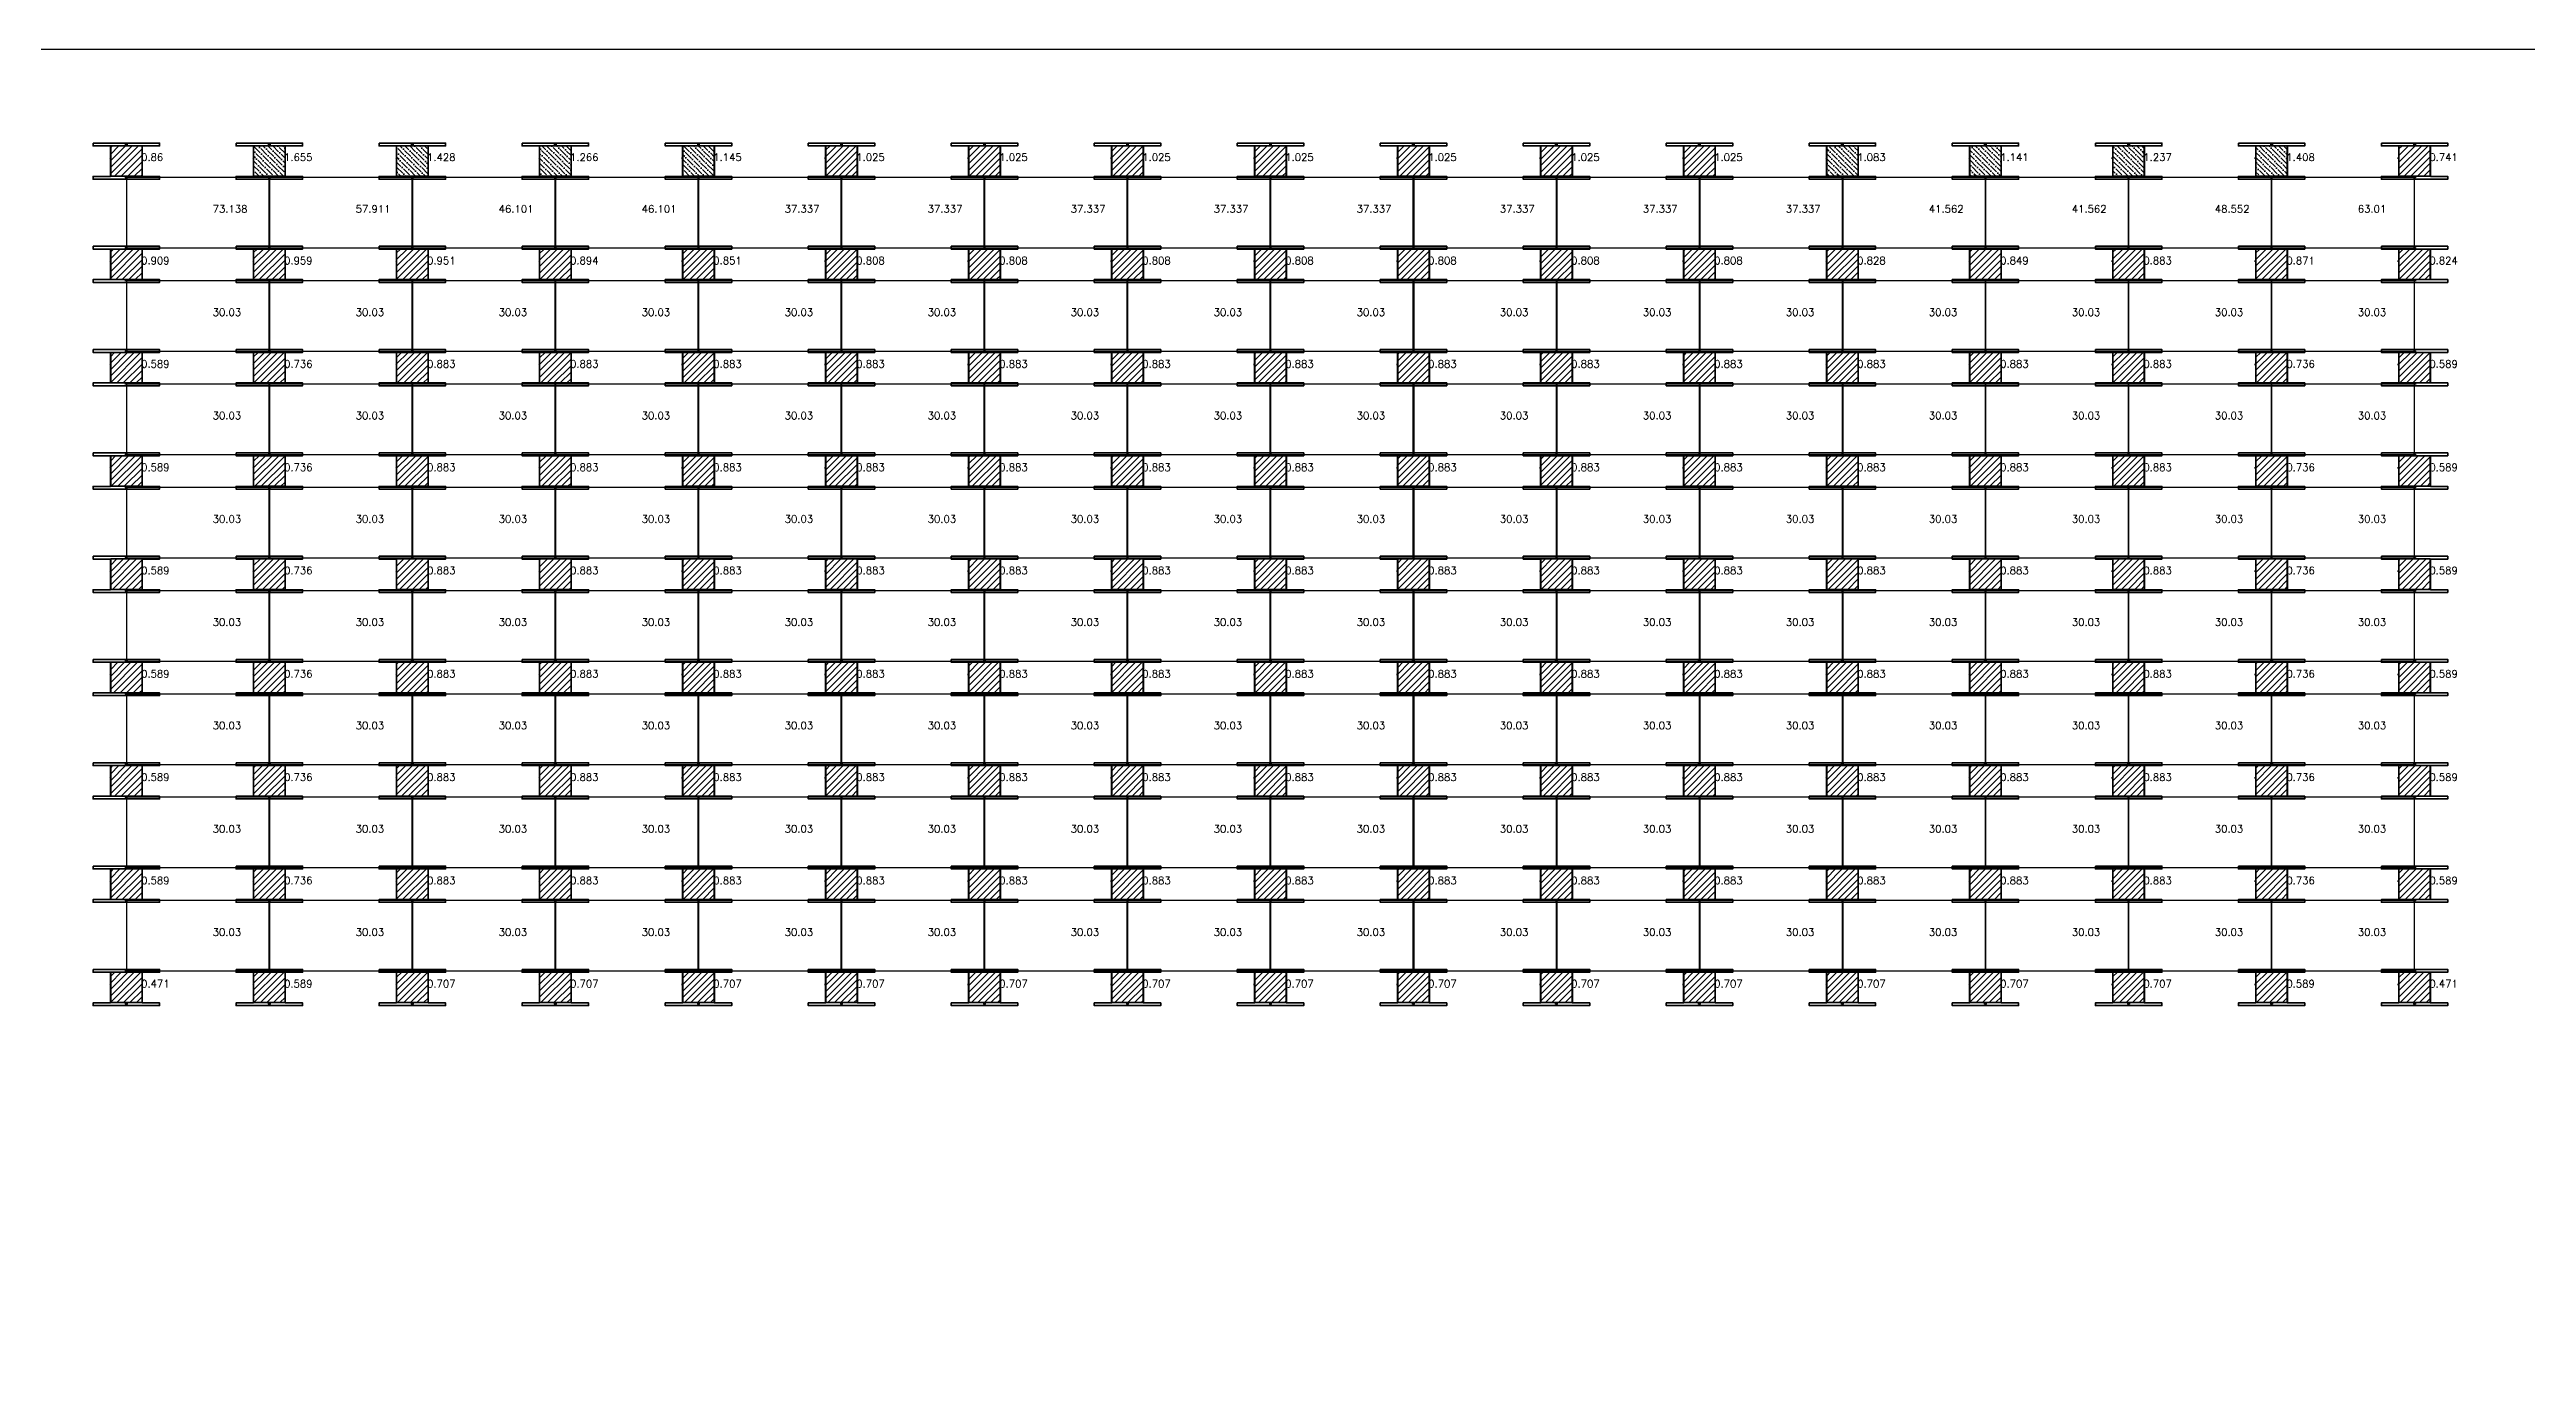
# Model space of a CAD drawing. Header units: inches. Extents: x 6468 to 10224, y 1832 to 4662.
# Drawn here: x 7490 to 8832, y 3955 to 4662 of the extents above; entities that cross this region are included whole.
import ezdxf

# ---------------------------------------------------------------- set-up
doc = ezdxf.new("R2010")
doc.units = ezdxf.units.IN
doc.header["$LTSCALE"] = 50
doc.header["$MEASUREMENT"] = 0
for name, color, linetype, lineweight in [('E-PANELS', 140, 'Continuous', 30), ('E2-ECOFEET', 254, 'Continuous', 35), ('E3-ECOFEET', 254, 'Continuous', 35), ('HATCH 1', 5, 'Continuous', 35), ('HATCH 2', 140, 'Continuous', 35)]:
    doc.layers.add(name, color=color, linetype=linetype, lineweight=lineweight)
doc.layers.add('EF3 TEXT', color=7, linetype='Continuous', plot=False)
doc.layers.add('IFI PERIMETER', color=221, linetype='FENCE', plot=False)
doc.layers.get('E2-ECOFEET').off()
doc.styles.add('mytext', font='romans.shx')
doc.styles.get("Standard").update_dxf_attribs({"font": 'arial.ttf'})
doc.linetypes.add('FENCE', pattern='A,0.5,-0.1,["X",Standard,S=0.1,R=0,X=-0.035,Y=-0.05],-0.1', length=0.7)

# ---------------------------------------------------------------- blocks, each defined once
blk = doc.blocks.new('EF3_HATCH_2')
at = {"layer": 'HATCH 2'}
h = blk.add_hatch(dxfattribs=at)
h.set_pattern_fill('ANSI36', color=256, scale=15, angle=90)
h.set_pattern_definition([(135, (-119.168, -90.9187), (-3.64602, 0.994369), [4.6875, -0.9375, 0, -0.9375])])
h.paths.add_polyline_path([(-8.5, -8.25), (8.5, -8.25), (8.5, 8.25), (-8.5, 8.25)])
blk.add_lwpolyline([(-8.5, -8.25), (8.5, -8.25), (8.5, 8.25), (-8.5, 8.25)], close=True, dxfattribs=at)
blk = doc.blocks.new('EF3_HATCH_1')
at = {"layer": 'HATCH 1'}
h = blk.add_hatch(dxfattribs=at)
h.set_pattern_fill('ANSI31', color=256, scale=20)
h.set_pattern_definition([(45, (-119.168, -90.9187), (-1.767767, 1.767767), [])])
h.paths.add_polyline_path([(-8.5, -8.25), (8.5, -8.25), (8.5, 8.25), (-8.5, 8.25)])
blk.add_lwpolyline([(-8.5, -8.25), (8.5, -8.25), (8.5, 8.25), (-8.5, 8.25)], close=True, dxfattribs=at)
blk = doc.blocks.new('ET 335W 10DEG')
at = {"layer": 'E-PANELS'}
blk.add_lwpolyline([(0, 0), (77.01, 0), (77.01, -38.48), (0, -38.48)], close=True, dxfattribs=at)
blk = doc.blocks.new('EF3')
at = {"layer": 'E3-ECOFEET', "color": 5}
for points in [[(0, 0), (0, -1.5), (9.4, -1.5), (9.4, -18.1), (0, -18.1), (0, -19.6), (36, -19.6), (36, -18.1), (26.6, -18.1), (26.6, -1.5), (36, -1.5), (36, 0), (0, 0)], [(8.8, -8.1), (8.9, -8.1)]]:
    blk.add_lwpolyline(points, dxfattribs=at)
at = {"layer": 'E3-ECOFEET'}
for points in [[(17.2, -1), (17.8, -1), (17.8, -0.5)], [(18.2, -0.5), (18.2, -1), (18.8, -1)], [(17.2, -18.5), (17.8, -18.5), (17.8, -19)], [(18.2, -19), (18.2, -18.5), (18.8, -18.5)]]:
    blk.add_lwpolyline(points, dxfattribs=at)

msp = doc.modelspace()

# ---------------------------------------------------------------- linework, layer by layer
at = {"layer": 'IFI PERIMETER'}
msp.add_lwpolyline([(10223.8, 4662.5), (6467.6, 4662.5), (6467.6, 1831.9), (10223.8, 1831.9)], close=True, dxfattribs=at)

# ---------------------------------------------------------------- block references
at = {"layer": 'E2-ECOFEET'}
for name, p in [('EF3', (7513.2, 4611.8)), ('EF3', (7590.7, 4611.8)), ('EF3', (7668.2, 4611.8)), ('EF3', (7745.7, 4611.8)), ('EF3', (7823.3, 4611.8)), ('EF3', (7900.8, 4611.8)), ('EF3', (7978.3, 4611.8)), ('EF3', (8055.8, 4611.8)), ('EF3', (8133.3, 4611.8)), ('EF3', (8210.8, 4611.8)), ('EF3', (8288.3, 4611.8)), ('EF3', (8365.8, 4611.8)), ('EF3', (8443.3, 4611.8)), ('EF3', (8520.8, 4611.8)), ('EF3', (8598.4, 4611.8)), ('EF3', (8675.9, 4611.8)), ('EF3', (8753.4, 4611.8)), ('ET 335W 10DEG', (7531.5, 4593.3)), ('ET 335W 10DEG', (7609, 4593.3)), ('ET 335W 10DEG', (7686.5, 4593.3)), ('ET 335W 10DEG', (7764, 4593.3)), ('ET 335W 10DEG', (7841.5, 4593.3)), ('ET 335W 10DEG', (7919, 4593.3)), ('ET 335W 10DEG', (7996.5, 4593.3)), ('ET 335W 10DEG', (8074, 4593.3)), ('ET 335W 10DEG', (8151.5, 4593.3)), ('ET 335W 10DEG', (8229.1, 4593.3)), ('ET 335W 10DEG', (8306.6, 4593.3)), ('ET 335W 10DEG', (8384.1, 4593.3)), ('ET 335W 10DEG', (8461.6, 4593.3)), ('ET 335W 10DEG', (8539.1, 4593.3)), ('ET 335W 10DEG', (8616.6, 4593.3)), ('ET 335W 10DEG', (8694.1, 4593.3)), ('EF3', (7513.2, 4555.9)), ('EF3', (7590.7, 4555.9)), ('EF3', (7668.2, 4555.9)), ('EF3', (7745.7, 4555.9)), ('EF3', (7823.3, 4555.9)), ('EF3', (7900.8, 4555.9)), ('EF3', (7978.3, 4555.9)), ('EF3', (8055.8, 4555.9)), ('EF3', (8133.3, 4555.9)), ('EF3', (8210.8, 4555.9)), ('EF3', (8288.3, 4555.9)), ('EF3', (8365.8, 4555.9)), ('EF3', (8443.3, 4555.9)), ('EF3', (8520.8, 4555.9)), ('EF3', (8598.4, 4555.9)), ('EF3', (8675.9, 4555.9)), ('EF3', (8753.4, 4555.9)), ('ET 335W 10DEG', (7531.5, 4537.3)), ('ET 335W 10DEG', (7609, 4537.3)), ('ET 335W 10DEG', (7686.5, 4537.3)), ('ET 335W 10DEG', (7764, 4537.3)), ('ET 335W 10DEG', (7841.5, 4537.3)), ('ET 335W 10DEG', (7919, 4537.3)), ('ET 335W 10DEG', (7996.5, 4537.3)), ('ET 335W 10DEG', (8074, 4537.3)), ('ET 335W 10DEG', (8151.5, 4537.3)), ('ET 335W 10DEG', (8229.1, 4537.3)), ('ET 335W 10DEG', (8306.6, 4537.3)), ('ET 335W 10DEG', (8384.1, 4537.3)), ('ET 335W 10DEG', (8461.6, 4537.3)), ('ET 335W 10DEG', (8539.1, 4537.3)), ('ET 335W 10DEG', (8616.6, 4537.3)), ('ET 335W 10DEG', (8694.1, 4537.3)), ('EF3', (7513.2, 4499.9)), ('EF3', (7590.7, 4499.9)), ('EF3', (7668.2, 4499.9)), ('EF3', (7745.7, 4499.9)), ('EF3', (7823.3, 4499.9)), ('EF3', (7900.8, 4499.9)), ('EF3', (7978.3, 4499.9)), ('EF3', (8055.8, 4499.9)), ('EF3', (8133.3, 4499.9)), ('EF3', (8210.8, 4499.9)), ('EF3', (8288.3, 4499.9)), ('EF3', (8365.8, 4499.9)), ('EF3', (8443.3, 4499.9)), ('EF3', (8520.8, 4499.9)), ('EF3', (8598.4, 4499.9)), ('EF3', (8675.9, 4499.9)), ('EF3', (8753.4, 4499.9)), ('ET 335W 10DEG', (7531.5, 4481.4)), ('ET 335W 10DEG', (7609, 4481.4)), ('ET 335W 10DEG', (7686.5, 4481.4)), ('ET 335W 10DEG', (7764, 4481.4)), ('ET 335W 10DEG', (7841.5, 4481.4)), ('ET 335W 10DEG', (7919, 4481.4)), ('ET 335W 10DEG', (7996.5, 4481.4)), ('ET 335W 10DEG', (8074, 4481.4)), ('ET 335W 10DEG', (8151.5, 4481.4)), ('ET 335W 10DEG', (8229.1, 4481.4)), ('ET 335W 10DEG', (8306.6, 4481.4)), ('ET 335W 10DEG', (8384.1, 4481.4)), ('ET 335W 10DEG', (8461.6, 4481.4)), ('ET 335W 10DEG', (8539.1, 4481.4)), ('ET 335W 10DEG', (8616.6, 4481.4)), ('ET 335W 10DEG', (8694.1, 4481.4)), ('EF3', (7513.2, 4443.9)), ('EF3', (7590.7, 4443.9)), ('EF3', (7668.2, 4443.9)), ('EF3', (7745.7, 4443.9)), ('EF3', (7823.3, 4443.9)), ('EF3', (7900.8, 4443.9)), ('EF3', (7978.3, 4443.9)), ('EF3', (8055.8, 4443.9)), ('EF3', (8133.3, 4443.9)), ('EF3', (8210.8, 4443.9)), ('EF3', (8288.3, 4443.9)), ('EF3', (8365.8, 4443.9)), ('EF3', (8443.3, 4443.9)), ('EF3', (8520.8, 4443.9)), ('EF3', (8598.4, 4443.9)), ('EF3', (8675.9, 4443.9)), ('EF3', (8753.4, 4443.9)), ('ET 335W 10DEG', (7531.5, 4425.4)), ('ET 335W 10DEG', (7609, 4425.4)), ('ET 335W 10DEG', (7686.5, 4425.4)), ('ET 335W 10DEG', (7764, 4425.4)), ('ET 335W 10DEG', (7841.5, 4425.4)), ('ET 335W 10DEG', (7919, 4425.4)), ('ET 335W 10DEG', (7996.5, 4425.4)), ('ET 335W 10DEG', (8074, 4425.4)), ('ET 335W 10DEG', (8151.5, 4425.4)), ('ET 335W 10DEG', (8229.1, 4425.4)), ('ET 335W 10DEG', (8306.6, 4425.4)), ('ET 335W 10DEG', (8384.1, 4425.4)), ('ET 335W 10DEG', (8461.6, 4425.4)), ('ET 335W 10DEG', (8539.1, 4425.4)), ('ET 335W 10DEG', (8616.6, 4425.4)), ('ET 335W 10DEG', (8694.1, 4425.4)), ('EF3', (7513.2, 4387.9)), ('EF3', (7590.7, 4387.9)), ('EF3', (7668.2, 4387.9)), ('EF3', (7745.7, 4387.9)), ('EF3', (7823.3, 4387.9)), ('EF3', (7900.8, 4387.9)), ('EF3', (7978.3, 4387.9)), ('EF3', (8055.8, 4387.9)), ('EF3', (8133.3, 4387.9)), ('EF3', (8210.8, 4387.9)), ('EF3', (8288.3, 4387.9)), ('EF3', (8365.8, 4387.9)), ('EF3', (8443.3, 4387.9)), ('EF3', (8520.8, 4387.9)), ('EF3', (8598.4, 4387.9)), ('EF3', (8675.9, 4387.9)), ('EF3', (8753.4, 4387.9)), ('ET 335W 10DEG', (7531.5, 4369.4)), ('ET 335W 10DEG', (7609, 4369.4)), ('ET 335W 10DEG', (7686.5, 4369.4)), ('ET 335W 10DEG', (7764, 4369.4)), ('ET 335W 10DEG', (7841.5, 4369.4)), ('ET 335W 10DEG', (7919, 4369.4)), ('ET 335W 10DEG', (7996.5, 4369.4)), ('ET 335W 10DEG', (8074, 4369.4)), ('ET 335W 10DEG', (8151.5, 4369.4)), ('ET 335W 10DEG', (8229.1, 4369.4)), ('ET 335W 10DEG', (8306.6, 4369.4)), ('ET 335W 10DEG', (8384.1, 4369.4)), ('ET 335W 10DEG', (8461.6, 4369.4)), ('ET 335W 10DEG', (8539.1, 4369.4)), ('ET 335W 10DEG', (8616.6, 4369.4)), ('ET 335W 10DEG', (8694.1, 4369.4)), ('EF3', (7513.2, 4332)), ('EF3', (7590.7, 4332)), ('EF3', (7668.2, 4332)), ('EF3', (7745.7, 4332)), ('EF3', (7823.3, 4332)), ('EF3', (7900.8, 4332)), ('EF3', (7978.3, 4332)), ('EF3', (8055.8, 4332)), ('EF3', (8133.3, 4332)), ('EF3', (8210.8, 4332)), ('EF3', (8288.3, 4332)), ('EF3', (8365.8, 4332)), ('EF3', (8443.3, 4332)), ('EF3', (8520.8, 4332)), ('EF3', (8598.4, 4332)), ('EF3', (8675.9, 4332)), ('EF3', (8753.4, 4332)), ('ET 335W 10DEG', (7531.5, 4313.4)), ('ET 335W 10DEG', (7609, 4313.4)), ('ET 335W 10DEG', (7686.5, 4313.4)), ('ET 335W 10DEG', (7764, 4313.4)), ('ET 335W 10DEG', (7841.5, 4313.4)), ('ET 335W 10DEG', (7919, 4313.4)), ('ET 335W 10DEG', (7996.5, 4313.4)), ('ET 335W 10DEG', (8074, 4313.4)), ('ET 335W 10DEG', (8151.5, 4313.4)), ('ET 335W 10DEG', (8229.1, 4313.4)), ('ET 335W 10DEG', (8306.6, 4313.4)), ('ET 335W 10DEG', (8384.1, 4313.4)), ('ET 335W 10DEG', (8461.6, 4313.4)), ('ET 335W 10DEG', (8539.1, 4313.4)), ('ET 335W 10DEG', (8616.6, 4313.4)), ('ET 335W 10DEG', (8694.1, 4313.4)), ('EF3', (7513.2, 4276)), ('EF3', (7590.7, 4276)), ('EF3', (7668.2, 4276)), ('EF3', (7745.7, 4276)), ('EF3', (7823.3, 4276)), ('EF3', (7900.8, 4276)), ('EF3', (7978.3, 4276)), ('EF3', (8055.8, 4276)), ('EF3', (8133.3, 4276)), ('EF3', (8210.8, 4276)), ('EF3', (8288.3, 4276)), ('EF3', (8365.8, 4276)), ('EF3', (8443.3, 4276)), ('EF3', (8520.8, 4276)), ('EF3', (8598.4, 4276)), ('EF3', (8675.9, 4276)), ('EF3', (8753.4, 4276)), ('ET 335W 10DEG', (7531.5, 4257.5)), ('ET 335W 10DEG', (7609, 4257.5)), ('ET 335W 10DEG', (7686.5, 4257.5)), ('ET 335W 10DEG', (7764, 4257.5)), ('ET 335W 10DEG', (7841.5, 4257.5)), ('ET 335W 10DEG', (7919, 4257.5)), ('ET 335W 10DEG', (7996.5, 4257.5)), ('ET 335W 10DEG', (8074, 4257.5)), ('ET 335W 10DEG', (8151.5, 4257.5)), ('ET 335W 10DEG', (8229.1, 4257.5)), ('ET 335W 10DEG', (8306.6, 4257.5)), ('ET 335W 10DEG', (8384.1, 4257.5)), ('ET 335W 10DEG', (8461.6, 4257.5)), ('ET 335W 10DEG', (8539.1, 4257.5)), ('ET 335W 10DEG', (8616.6, 4257.5)), ('ET 335W 10DEG', (8694.1, 4257.5)), ('EF3', (7513.2, 4220)), ('EF3', (7590.7, 4220)), ('EF3', (7668.2, 4220)), ('EF3', (7745.7, 4220)), ('EF3', (7823.3, 4220)), ('EF3', (7900.8, 4220)), ('EF3', (7978.3, 4220)), ('EF3', (8055.8, 4220)), ('EF3', (8133.3, 4220)), ('EF3', (8210.8, 4220)), ('EF3', (8288.3, 4220)), ('EF3', (8365.8, 4220)), ('EF3', (8443.3, 4220)), ('EF3', (8520.8, 4220)), ('EF3', (8598.4, 4220)), ('EF3', (8675.9, 4220)), ('EF3', (8753.4, 4220)), ('ET 335W 10DEG', (7531.5, 4201.5)), ('ET 335W 10DEG', (7609, 4201.5)), ('ET 335W 10DEG', (7686.5, 4201.5)), ('ET 335W 10DEG', (7764, 4201.5)), ('ET 335W 10DEG', (7841.5, 4201.5)), ('ET 335W 10DEG', (7919, 4201.5)), ('ET 335W 10DEG', (7996.5, 4201.5)), ('ET 335W 10DEG', (8074, 4201.5)), ('ET 335W 10DEG', (8151.5, 4201.5)), ('ET 335W 10DEG', (8229.1, 4201.5)), ('ET 335W 10DEG', (8306.6, 4201.5)), ('ET 335W 10DEG', (8384.1, 4201.5)), ('ET 335W 10DEG', (8461.6, 4201.5)), ('ET 335W 10DEG', (8539.1, 4201.5)), ('ET 335W 10DEG', (8616.6, 4201.5)), ('ET 335W 10DEG', (8694.1, 4201.5)), ('EF3', (7513.2, 4164)), ('EF3', (7590.7, 4164)), ('EF3', (7668.2, 4164)), ('EF3', (7745.7, 4164)), ('EF3', (7823.3, 4164)), ('EF3', (7900.8, 4164)), ('EF3', (7978.3, 4164)), ('EF3', (8055.8, 4164)), ('EF3', (8133.3, 4164)), ('EF3', (8210.8, 4164)), ('EF3', (8288.3, 4164)), ('EF3', (8365.8, 4164)), ('EF3', (8443.3, 4164)), ('EF3', (8520.8, 4164)), ('EF3', (8598.4, 4164)), ('EF3', (8675.9, 4164)), ('EF3', (8753.4, 4164))]:
    msp.add_blockref(name, p, dxfattribs=at)
at = {"layer": 'HATCH 1'}
for p in [(7531.2, 4602.1), (7918.8, 4602.1), (7996.3, 4602.1), (8073.8, 4602.1), (8151.3, 4602.1), (8228.8, 4602.1), (8306.3, 4602.1), (8383.8, 4602.1), (8771.4, 4602.1), (7531.2, 4546.1), (7608.7, 4546.1), (7686.2, 4546.1), (7763.7, 4546.1), (7841.3, 4546.1), (7918.8, 4546.1), (7996.3, 4546.1), (8073.8, 4546.1), (8151.3, 4546.1), (8228.8, 4546.1), (8306.3, 4546.1), (8383.8, 4546.1), (8461.3, 4546.1), (8538.8, 4546.1), (8616.4, 4546.1), (8693.9, 4546.1), (8771.4, 4546.1), (7531.2, 4490.1), (7608.7, 4490.1), (7686.2, 4490.1), (7763.7, 4490.1), (7841.3, 4490.1), (7918.8, 4490.1), (7996.3, 4490.1), (8073.8, 4490.1), (8151.3, 4490.1), (8228.8, 4490.1), (8306.3, 4490.1), (8383.8, 4490.1), (8461.3, 4490.1), (8538.8, 4490.1), (8616.4, 4490.1), (8693.9, 4490.1), (8771.4, 4490.1), (7531.2, 4434.1), (7608.7, 4434.1), (7686.2, 4434.1), (7763.7, 4434.1), (7841.3, 4434.1), (7918.8, 4434.1), (7996.3, 4434.1), (8073.8, 4434.1), (8151.3, 4434.1), (8228.8, 4434.1), (8306.3, 4434.1), (8383.8, 4434.1), (8461.3, 4434.1), (8538.8, 4434.1), (8616.4, 4434.1), (8693.9, 4434.1), (8771.4, 4434.1), (7531.2, 4378.2), (7608.7, 4378.2), (7686.2, 4378.2), (7763.7, 4378.2), (7841.3, 4378.2), (7918.8, 4378.2), (7996.3, 4378.2), (8073.8, 4378.2), (8151.3, 4378.2), (8228.8, 4378.2), (8306.3, 4378.2), (8383.8, 4378.2), (8461.3, 4378.2), (8538.8, 4378.2), (8616.4, 4378.2), (8693.9, 4378.2), (8771.4, 4378.2), (7531.2, 4322.2), (7608.7, 4322.2), (7686.2, 4322.2), (7763.7, 4322.2), (7841.3, 4322.2), (7918.8, 4322.2), (7996.3, 4322.2), (8073.8, 4322.2), (8151.3, 4322.2), (8228.8, 4322.2), (8306.3, 4322.2), (8383.8, 4322.2), (8461.3, 4322.2), (8538.8, 4322.2), (8616.4, 4322.2), (8693.9, 4322.2), (8771.4, 4322.2), (7531.2, 4266.2), (7608.7, 4266.2), (7686.2, 4266.2), (7763.7, 4266.2), (7841.3, 4266.2), (7918.8, 4266.2), (7996.3, 4266.2), (8073.8, 4266.2), (8151.3, 4266.2), (8228.8, 4266.2), (8306.3, 4266.2), (8383.8, 4266.2), (8461.3, 4266.2), (8538.8, 4266.2), (8616.4, 4266.2), (8693.9, 4266.2), (8771.4, 4266.2), (7531.2, 4210.2), (7608.7, 4210.2), (7686.2, 4210.2), (7763.7, 4210.2), (7841.3, 4210.2), (7918.8, 4210.2), (7996.3, 4210.2), (8073.8, 4210.2), (8151.3, 4210.2), (8228.8, 4210.2), (8306.3, 4210.2), (8383.8, 4210.2), (8461.3, 4210.2), (8538.8, 4210.2), (8616.4, 4210.2), (8693.9, 4210.2), (8771.4, 4210.2), (7531.2, 4154.3), (7608.7, 4154.3), (7686.2, 4154.3), (7763.7, 4154.3), (7841.3, 4154.3), (7918.8, 4154.3), (7996.3, 4154.3), (8073.8, 4154.3), (8151.3, 4154.3), (8228.8, 4154.3), (8306.3, 4154.3), (8383.8, 4154.3), (8461.3, 4154.3), (8538.8, 4154.3), (8616.4, 4154.3), (8693.9, 4154.3), (8771.4, 4154.3)]:
    msp.add_blockref('EF3_HATCH_1', p, dxfattribs=at)
at = {"layer": 'HATCH 2'}
for p in [(7608.7, 4602.1), (7686.2, 4602.1), (7763.7, 4602.1), (7841.3, 4602.1), (8461.3, 4602.1), (8538.8, 4602.1), (8616.4, 4602.1), (8693.9, 4602.1)]:
    msp.add_blockref('EF3_HATCH_2', p, dxfattribs=at)

# ---------------------------------------------------------------- texts
at = {"layer": 'EF3 TEXT', "style": 'mytext'}
for s, p in [('0.86', (7539.2, 4602.1)), ('1.655', (7616.7, 4602.1)), ('1.428', (7694.2, 4602.1)), ('1.266', (7771.7, 4602.1)), ('1.145', (7849.3, 4602.1)), ('1.025', (7926.8, 4602.1)), ('1.025', (8004.3, 4602.1)), ('1.025', (8081.8, 4602.1)), ('1.025', (8159.3, 4602.1)), ('1.025', (8236.8, 4602.1)), ('1.025', (8314.3, 4602.1)), ('1.025', (8391.8, 4602.1)), ('1.083', (8469.3, 4602.1)), ('1.141', (8546.8, 4602.1)), ('1.237', (8624.4, 4602.1)), ('1.408', (8701.9, 4602.1)), ('0.741', (8779.4, 4602.1)), ('73.138', (7578, 4574.1)), ('57.911', (7655.5, 4574.1)), ('46.101', (7733, 4574.1)), ('46.101', (7810.5, 4574.1)), ('37.337', (7888, 4574.1)), ('37.337', (7965.5, 4574.1)), ('37.337', (8043, 4574.1)), ('37.337', (8120.5, 4574.1)), ('37.337', (8198, 4574.1)), ('37.337', (8275.6, 4574.1)), ('37.337', (8353.1, 4574.1)), ('37.337', (8430.6, 4574.1)), ('41.562', (8508.1, 4574.1)), ('41.562', (8585.6, 4574.1)), ('48.552', (8663.1, 4574.1)), ('63.01', (8740.6, 4574.1)), ('0.909', (7539.2, 4546.1)), ('0.959', (7616.7, 4546.1)), ('0.951', (7694.2, 4546.1)), ('0.894', (7771.7, 4546.1)), ('0.851', (7849.3, 4546.1)), ('0.808', (7926.8, 4546.1)), ('0.808', (8004.3, 4546.1)), ('0.808', (8081.8, 4546.1)), ('0.808', (8159.3, 4546.1)), ('0.808', (8236.8, 4546.1)), ('0.808', (8314.3, 4546.1)), ('0.808', (8391.8, 4546.1)), ('0.828', (8469.3, 4546.1)), ('0.849', (8546.8, 4546.1)), ('0.883', (8624.4, 4546.1)), ('0.871', (8701.9, 4546.1)), ('0.824', (8779.4, 4546.1)), ('30.03', (7578, 4518.1)), ('30.03', (7655.5, 4518.1)), ('30.03', (7733, 4518.1)), ('30.03', (7810.5, 4518.1)), ('30.03', (7888, 4518.1)), ('30.03', (7965.5, 4518.1)), ('30.03', (8043, 4518.1)), ('30.03', (8120.5, 4518.1)), ('30.03', (8198, 4518.1)), ('30.03', (8275.6, 4518.1)), ('30.03', (8353.1, 4518.1)), ('30.03', (8430.6, 4518.1)), ('30.03', (8508.1, 4518.1)), ('30.03', (8585.6, 4518.1)), ('30.03', (8663.1, 4518.1)), ('30.03', (8740.6, 4518.1)), ('0.589', (7539.2, 4490.1)), ('0.736', (7616.7, 4490.1)), ('0.883', (7694.2, 4490.1)), ('0.883', (7771.7, 4490.1)), ('0.883', (7849.3, 4490.1)), ('0.883', (7926.8, 4490.1)), ('0.883', (8004.3, 4490.1)), ('0.883', (8081.8, 4490.1)), ('0.883', (8159.3, 4490.1)), ('0.883', (8236.8, 4490.1)), ('0.883', (8314.3, 4490.1)), ('0.883', (8391.8, 4490.1)), ('0.883', (8469.3, 4490.1)), ('0.883', (8546.8, 4490.1)), ('0.883', (8624.4, 4490.1)), ('0.736', (8701.9, 4490.1)), ('0.589', (8779.4, 4490.1)), ('30.03', (7578, 4462.1)), ('30.03', (7655.5, 4462.1)), ('30.03', (7733, 4462.1)), ('30.03', (7810.5, 4462.1)), ('30.03', (7888, 4462.1)), ('30.03', (7965.5, 4462.1)), ('30.03', (8043, 4462.1)), ('30.03', (8120.5, 4462.1)), ('30.03', (8198, 4462.1)), ('30.03', (8275.6, 4462.1)), ('30.03', (8353.1, 4462.1)), ('30.03', (8430.6, 4462.1)), ('30.03', (8508.1, 4462.1)), ('30.03', (8585.6, 4462.1)), ('30.03', (8663.1, 4462.1)), ('30.03', (8740.6, 4462.1)), ('0.589', (7539.2, 4434.1)), ('0.736', (7616.7, 4434.1)), ('0.883', (7694.2, 4434.1)), ('0.883', (7771.7, 4434.1)), ('0.883', (7849.3, 4434.1)), ('0.883', (7926.8, 4434.1)), ('0.883', (8004.3, 4434.1)), ('0.883', (8081.8, 4434.1)), ('0.883', (8159.3, 4434.1)), ('0.883', (8236.8, 4434.1)), ('0.883', (8314.3, 4434.1)), ('0.883', (8391.8, 4434.1)), ('0.883', (8469.3, 4434.1)), ('0.883', (8546.8, 4434.1)), ('0.883', (8624.4, 4434.1)), ('0.736', (8701.9, 4434.1)), ('0.589', (8779.4, 4434.1)), ('30.03', (7578, 4406.1)), ('30.03', (7655.5, 4406.1)), ('30.03', (7733, 4406.1)), ('30.03', (7810.5, 4406.1)), ('30.03', (7888, 4406.1)), ('30.03', (7965.5, 4406.1)), ('30.03', (8043, 4406.1)), ('30.03', (8120.5, 4406.1)), ('30.03', (8198, 4406.1)), ('30.03', (8275.6, 4406.1)), ('30.03', (8353.1, 4406.1)), ('30.03', (8430.6, 4406.1)), ('30.03', (8508.1, 4406.1)), ('30.03', (8585.6, 4406.1)), ('30.03', (8663.1, 4406.1)), ('30.03', (8740.6, 4406.1)), ('0.589', (7539.2, 4378.2)), ('0.736', (7616.7, 4378.2)), ('0.883', (7694.2, 4378.2)), ('0.883', (7771.7, 4378.2)), ('0.883', (7849.3, 4378.2)), ('0.883', (7926.8, 4378.2)), ('0.883', (8004.3, 4378.2)), ('0.883', (8081.8, 4378.2)), ('0.883', (8159.3, 4378.2)), ('0.883', (8236.8, 4378.2)), ('0.883', (8314.3, 4378.2)), ('0.883', (8391.8, 4378.2)), ('0.883', (8469.3, 4378.2)), ('0.883', (8546.8, 4378.2)), ('0.883', (8624.4, 4378.2)), ('0.736', (8701.9, 4378.2)), ('0.589', (8779.4, 4378.2)), ('30.03', (7578, 4350.2)), ('30.03', (7655.5, 4350.2)), ('30.03', (7733, 4350.2)), ('30.03', (7810.5, 4350.2)), ('30.03', (7888, 4350.2)), ('30.03', (7965.5, 4350.2)), ('30.03', (8043, 4350.2)), ('30.03', (8120.5, 4350.2)), ('30.03', (8198, 4350.2)), ('30.03', (8275.6, 4350.2)), ('30.03', (8353.1, 4350.2)), ('30.03', (8430.6, 4350.2)), ('30.03', (8508.1, 4350.2)), ('30.03', (8585.6, 4350.2)), ('30.03', (8663.1, 4350.2)), ('30.03', (8740.6, 4350.2)), ('0.589', (7539.2, 4322.2)), ('0.736', (7616.7, 4322.2)), ('0.883', (7694.2, 4322.2)), ('0.883', (7771.7, 4322.2)), ('0.883', (7849.3, 4322.2)), ('0.883', (7926.8, 4322.2)), ('0.883', (8004.3, 4322.2)), ('0.883', (8081.8, 4322.2)), ('0.883', (8159.3, 4322.2)), ('0.883', (8236.8, 4322.2)), ('0.883', (8314.3, 4322.2)), ('0.883', (8391.8, 4322.2)), ('0.883', (8469.3, 4322.2)), ('0.883', (8546.8, 4322.2)), ('0.883', (8624.4, 4322.2)), ('0.736', (8701.9, 4322.2)), ('0.589', (8779.4, 4322.2)), ('30.03', (7578, 4294.2)), ('30.03', (7655.5, 4294.2)), ('30.03', (7733, 4294.2)), ('30.03', (7810.5, 4294.2)), ('30.03', (7888, 4294.2)), ('30.03', (7965.5, 4294.2)), ('30.03', (8043, 4294.2)), ('30.03', (8120.5, 4294.2)), ('30.03', (8198, 4294.2)), ('30.03', (8275.6, 4294.2)), ('30.03', (8353.1, 4294.2)), ('30.03', (8430.6, 4294.2)), ('30.03', (8508.1, 4294.2)), ('30.03', (8585.6, 4294.2)), ('30.03', (8663.1, 4294.2)), ('30.03', (8740.6, 4294.2)), ('0.589', (7539.2, 4266.2)), ('0.736', (7616.7, 4266.2)), ('0.883', (7694.2, 4266.2)), ('0.883', (7771.7, 4266.2)), ('0.883', (7849.3, 4266.2)), ('0.883', (7926.8, 4266.2)), ('0.883', (8004.3, 4266.2)), ('0.883', (8081.8, 4266.2)), ('0.883', (8159.3, 4266.2)), ('0.883', (8236.8, 4266.2)), ('0.883', (8314.3, 4266.2)), ('0.883', (8391.8, 4266.2)), ('0.883', (8469.3, 4266.2)), ('0.883', (8546.8, 4266.2)), ('0.883', (8624.4, 4266.2)), ('0.736', (8701.9, 4266.2)), ('0.589', (8779.4, 4266.2)), ('30.03', (7578, 4238.2)), ('30.03', (7655.5, 4238.2)), ('30.03', (7733, 4238.2)), ('30.03', (7810.5, 4238.2)), ('30.03', (7888, 4238.2)), ('30.03', (7965.5, 4238.2)), ('30.03', (8043, 4238.2)), ('30.03', (8120.5, 4238.2)), ('30.03', (8198, 4238.2)), ('30.03', (8275.6, 4238.2)), ('30.03', (8353.1, 4238.2)), ('30.03', (8430.6, 4238.2)), ('30.03', (8508.1, 4238.2)), ('30.03', (8585.6, 4238.2)), ('30.03', (8663.1, 4238.2)), ('30.03', (8740.6, 4238.2)), ('0.589', (7539.2, 4210.2)), ('0.736', (7616.7, 4210.2)), ('0.883', (7694.2, 4210.2)), ('0.883', (7771.7, 4210.2)), ('0.883', (7849.3, 4210.2)), ('0.883', (7926.8, 4210.2)), ('0.883', (8004.3, 4210.2)), ('0.883', (8081.8, 4210.2)), ('0.883', (8159.3, 4210.2)), ('0.883', (8236.8, 4210.2)), ('0.883', (8314.3, 4210.2)), ('0.883', (8391.8, 4210.2)), ('0.883', (8469.3, 4210.2)), ('0.883', (8546.8, 4210.2)), ('0.883', (8624.4, 4210.2)), ('0.736', (8701.9, 4210.2)), ('0.589', (8779.4, 4210.2)), ('30.03', (7578, 4182.2)), ('30.03', (7655.5, 4182.2)), ('30.03', (7733, 4182.2)), ('30.03', (7810.5, 4182.2)), ('30.03', (7888, 4182.2)), ('30.03', (7965.5, 4182.2)), ('30.03', (8043, 4182.2)), ('30.03', (8120.5, 4182.2)), ('30.03', (8198, 4182.2)), ('30.03', (8275.6, 4182.2)), ('30.03', (8353.1, 4182.2)), ('30.03', (8430.6, 4182.2)), ('30.03', (8508.1, 4182.2)), ('30.03', (8585.6, 4182.2)), ('30.03', (8663.1, 4182.2)), ('30.03', (8740.6, 4182.2)), ('0.471', (7539.2, 4154.3)), ('0.589', (7616.7, 4154.3)), ('0.707', (7694.2, 4154.3)), ('0.707', (7771.7, 4154.3)), ('0.707', (7849.3, 4154.3)), ('0.707', (7926.8, 4154.3)), ('0.707', (8004.3, 4154.3)), ('0.707', (8081.8, 4154.3)), ('0.707', (8159.3, 4154.3)), ('0.707', (8236.8, 4154.3)), ('0.707', (8314.3, 4154.3)), ('0.707', (8391.8, 4154.3)), ('0.707', (8469.3, 4154.3)), ('0.707', (8546.8, 4154.3)), ('0.707', (8624.4, 4154.3)), ('0.589', (8701.9, 4154.3)), ('0.471', (8779.4, 4154.3))]:
    msp.add_text(s, height=4, dxfattribs=at).set_placement(p)

doc.saveas('drawing.dxf')
